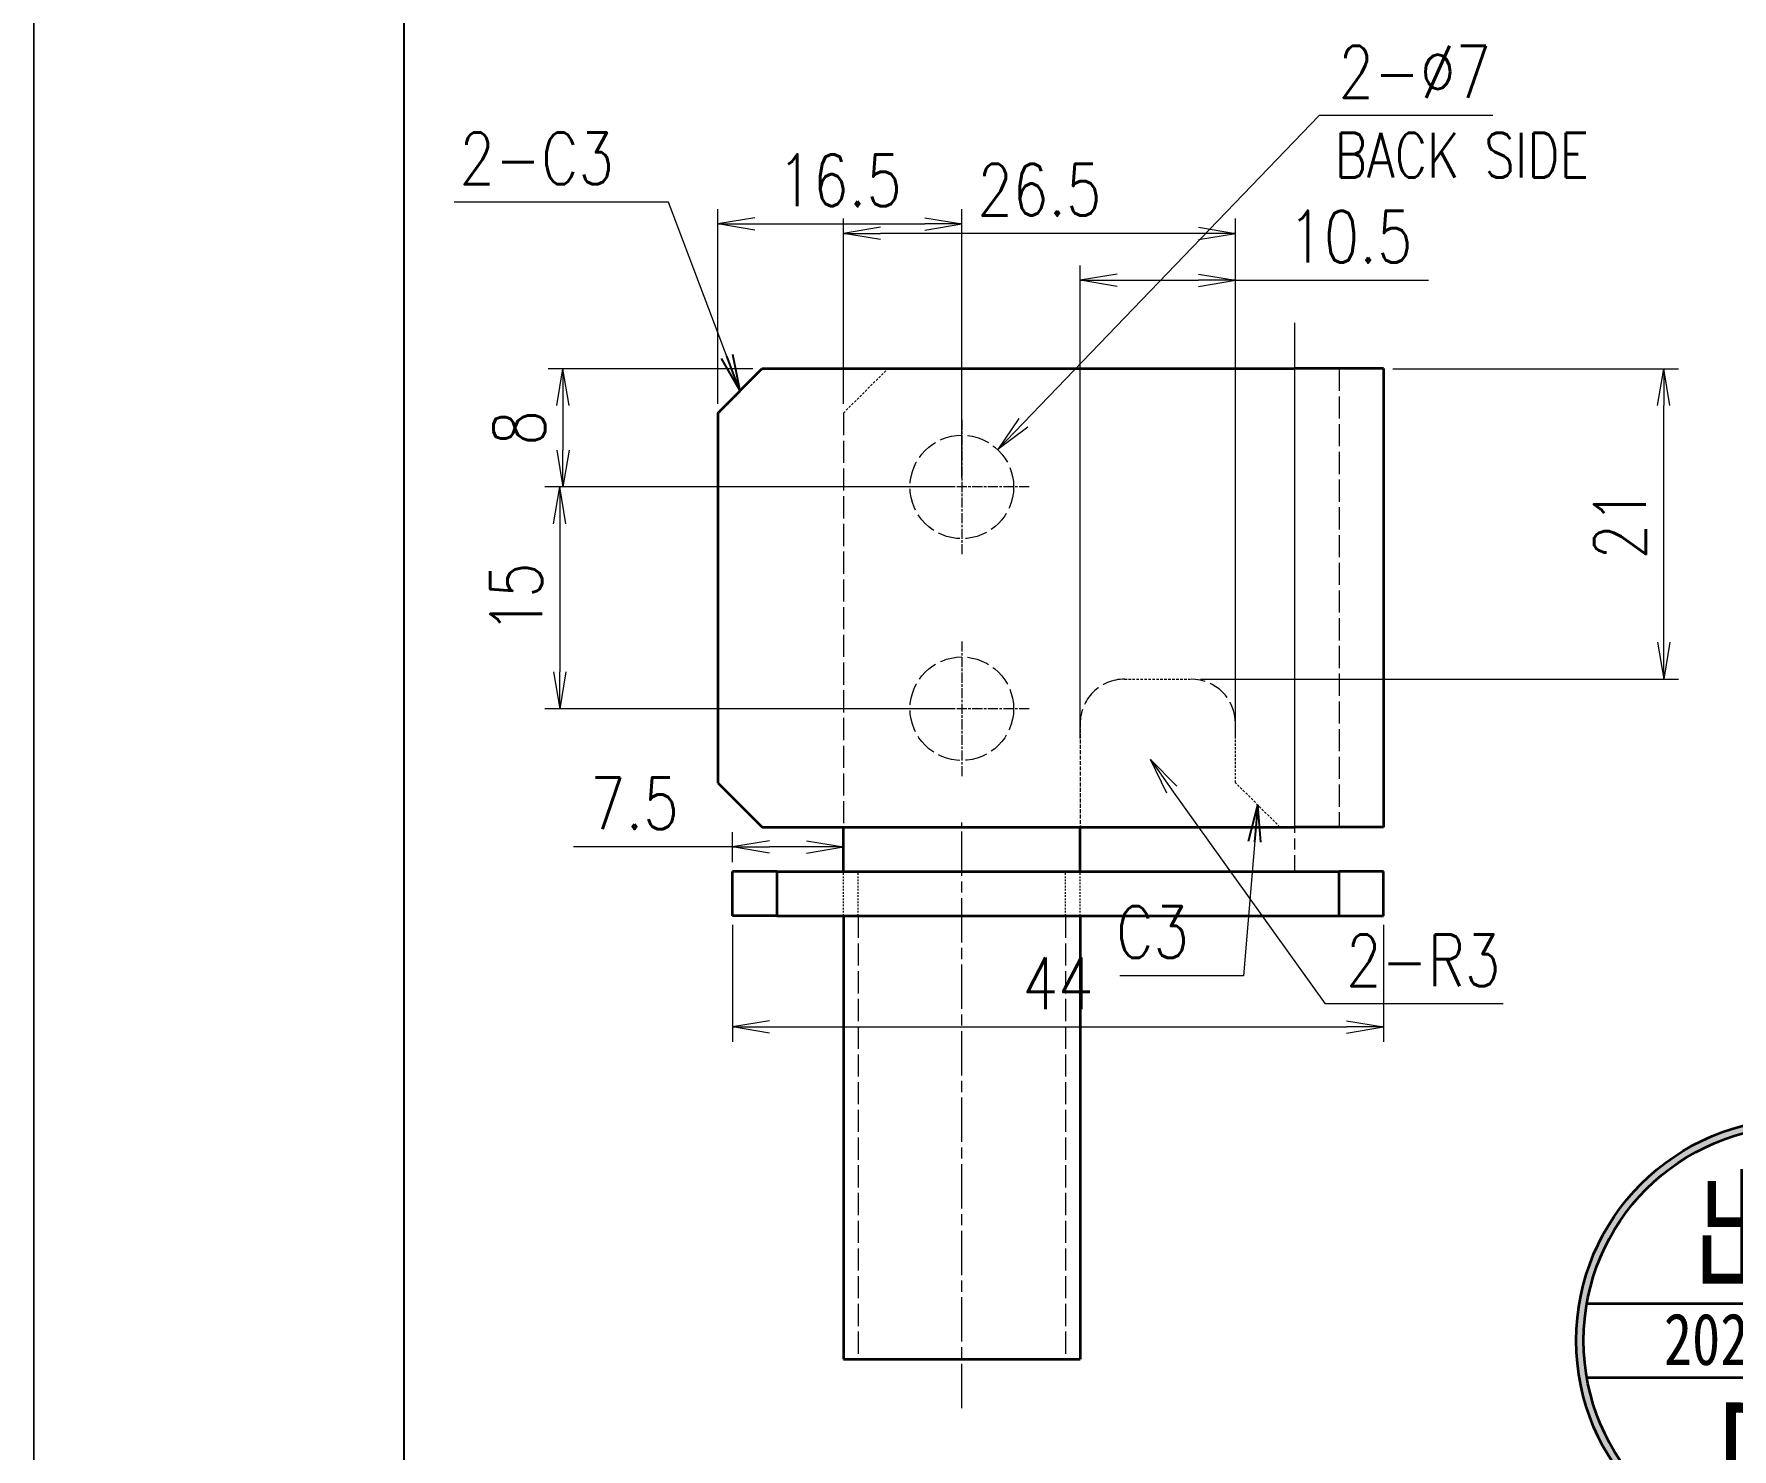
# Model space of a CAD drawing. Header units: millimetres. Extents: x -47800 to 104182, y -50696 to 46579.
# Drawn here: x -46934.4 to -46819.6, y 46050.7 to 46146.4 of the extents above; entities that cross this region are included whole.
import ezdxf
from ezdxf.enums import TextEntityAlignment as Align

# ---------------------------------------------------------------- set-up
doc = ezdxf.new("R2010")
doc.units = ezdxf.units.MM
doc.header["$LTSCALE"] = 0.5
doc.linetypes.add('AM_ISO02W050x2', pattern=[3.75, 3, -0.75])
doc.linetypes.add('AM_ISO08W050x2', pattern=[9, 6, -0.75, 1.5, -0.75])
for name, color, linetype, lineweight in [('中心线', 2, 'AM_ISO08W050x2', 18), ('印章专用-出图', 1, 'Continuous', 80), ('图框', 7, 'Continuous', 18), ('标注线', 3, 'Continuous', 18), ('粗实线', 7, 'Continuous', 35), ('虚线', 1, 'AM_ISO02W050x2', 18)]:
    doc.layers.add(name, color=color, linetype=linetype, lineweight=lineweight)
doc.layers.add('图\\M+19E79\\M+195B6\\M+18E9A', color=7, linetype='Continuous')
doc.layers.add('打印', color=7, linetype='Continuous', lineweight=15, plot=False)
doc.layers.add('打印-禁用', color=7, linetype='Continuous', lineweight=15, plot=False)
doc.styles.add('DIM', font='romans.shx', dxfattribs={"width": 0.8, "bigfont": 'bigfont.shx'})
doc.styles.add('国标', font='simfang.ttf', dxfattribs={"width": 0.8})
doc.dimstyles.new('DEH 1-1', dxfattribs={"dimtxt": 3.5, "dimasz": 2.5, "dimexe": 1, "dimexo": 0.625, "dimgap": 1.2, "dimtad": 1, "dimtoh": 1, "dimdsep": 46, "dimtxsty": 'DIM', "dimblk": 'OPEN', "dimcen": 0, "dimclrd": 8, "dimclre": 8, "dimclrt": 2, "dimazin": 2, "dimtfac": 0.5, "dimtmove": 0, "dimatfit": 3, "dimldrblk": 'OPEN', "dimfxl": 0, "dimtolj": 2, "dimlwd": 18, "dimlwe": 18, "dimarcsym": 0})
doc.dimstyles.new('DEH 1-1$0', dxfattribs={"dimtxt": 3.5, "dimasz": 2.5, "dimexe": 1, "dimexo": 0.625, "dimgap": 1.2, "dimtad": 1, "dimzin": 9, "dimdsep": 46, "dimtxsty": 'DIM', "dimblk": 'OPEN', "dimcen": 0, "dimclrd": 8, "dimclre": 8, "dimclrt": 2, "dimazin": 2, "dimtfac": 0.5, "dimtmove": 0, "dimatfit": 3, "dimldrblk": 'OPEN', "dimfxl": 0, "dimtolj": 2, "dimlwd": 18, "dimlwe": 18, "dimarcsym": 0})
doc.dimstyles.new('DEH 1-1$3', dxfattribs={"dimtxt": 3.5, "dimasz": 2.5, "dimexe": 1, "dimexo": 0.625, "dimgap": 1.2, "dimtad": 1, "dimtoh": 1, "dimdsep": 46, "dimtxsty": 'DIM', "dimblk": 'OPEN', "dimcen": 0, "dimclrd": 8, "dimclre": 8, "dimclrt": 2, "dimazin": 2, "dimtfac": 0.5, "dimtofl": 0, "dimtmove": 0, "dimatfit": 3, "dimldrblk": 'OPEN', "dimfxl": 0, "dimtolj": 2, "dimlwd": 18, "dimlwe": 18, "dimarcsym": 0})
doc.dimstyles.new('DEH 1-1$4', dxfattribs={"dimtxt": 3.5, "dimasz": 2.5, "dimexe": 1, "dimexo": 0.625, "dimgap": 1.2, "dimtad": 1, "dimtoh": 1, "dimdsep": 46, "dimtxsty": 'DIM', "dimblk": 'OPEN', "dimcen": 0, "dimclrd": 8, "dimclre": 8, "dimclrt": 2, "dimazin": 2, "dimtfac": 0.5, "dimtofl": 0, "dimtmove": 0, "dimatfit": 3, "dimldrblk": 'OPEN', "dimfxl": 0, "dimtolj": 2, "dimlwd": 18, "dimlwe": 18, "dimarcsym": 0})

# ---------------------------------------------------------------- blocks, each defined once
blk = doc.blocks.new('GZDEH零件A4图框V01版')
at = {"layer": '图\\M+19E79\\M+195B6\\M+18E9A', "linetype": 'Continuous'}
blk.add_line((25, 292), (25, 13.5), dxfattribs=at)
at = {"layer": '打印-禁用', "linetype": 'Continuous'}
blk.add_line((0, 297), (0, 0), dxfattribs=at)
blk = doc.blocks.new('DEH A4')
at = {"layer": '图框'}
blk.add_blockref('GZDEH零件A4图框V01版', (0, 0), dxfattribs=at)
blk = doc.blocks.new('_Open')
at = {"color": 0, "linetype": 'ByBlock', "lineweight": -2}
for p, q in [((-1, 0.167), (0, 0)), ((-1, -0.167), (0, 0)), ((0, 0), (-1, 0))]:
    blk.add_line(p, q, dxfattribs=at)
blk = doc.blocks.new('*D44')
at = {"layer": 'Defpoints', "color": 0, "transparency": 16777216}
for p in [(-46885.14, 46123.78), (-46898.61, 46115.78), (-46871.64, 46115.78)]:
    blk.add_point(p, dxfattribs=at)
at = {"layer": '标注线', "color": 8, "lineweight": 18, "transparency": 16777216}
for p, q in [((-46885.76, 46123.78), (-46899.61, 46123.78)), ((-46898.61, 46121.28), (-46898.61, 46118.28)), ((-46872.26, 46115.78), (-46899.61, 46115.78))]:
    blk.add_line(p, q, dxfattribs=at)
at = {"layer": '标注线', "color": 8, "lineweight": 18, "transparency": 16777216, "xscale": 2.5, "yscale": 2.5, "zscale": 2.5}
for p, rotation in [((-46898.61, 46123.78), 90), ((-46898.61, 46115.78), 270)]:
    blk.add_blockref('_Open', p, dxfattribs=dict(at, rotation=rotation))
at = {"layer": '标注线', "color": 2, "transparency": 16777216, "insert": (-46901.56, 46119.78), "char_height": 3.5, "attachment_point": 5, "rotation": 90, "style": 'DIM'}
blk.add_mtext('\\A2;8', dxfattribs=at)
blk = doc.blocks.new('*D45')
at = {"layer": 'Defpoints', "color": 0, "transparency": 16777216}
for p in [(-46871.64, 46133.57), (-46888.14, 46120.78), (-46871.64, 46115.78)]:
    blk.add_point(p, dxfattribs=at)
at = {"layer": '标注线', "color": 8, "lineweight": 18, "transparency": 16777216}
for p, q in [((-46888.14, 46121.41), (-46888.14, 46134.57)), ((-46871.64, 46116.41), (-46871.64, 46134.57)), ((-46885.64, 46133.57), (-46874.14, 46133.57))]:
    blk.add_line(p, q, dxfattribs=at)
at = {"layer": '标注线', "color": 8, "lineweight": 18, "transparency": 16777216, "xscale": 2.5, "yscale": 2.5, "zscale": 2.5, "rotation": 180}
blk.add_blockref('_Open', (-46888.14, 46133.57), dxfattribs=at)
at = {"layer": '标注线', "color": 8, "lineweight": 18, "transparency": 16777216, "xscale": 2.5, "yscale": 2.5, "zscale": 2.5}
blk.add_blockref('_Open', (-46871.64, 46133.57), dxfattribs=at)
at = {"layer": '标注线', "color": 2, "transparency": 16777216, "insert": (-46879.89, 46136.52), "char_height": 3.5, "attachment_point": 5, "style": 'DIM'}
blk.add_mtext('\\A2;16.5', dxfattribs=at)
blk = doc.blocks.new('*D46')
at = {"layer": 'Defpoints', "color": 0, "transparency": 16777216}
for p in [(-46871.64, 46115.78), (-46898.82, 46100.78), (-46871.64, 46100.78)]:
    blk.add_point(p, dxfattribs=at)
at = {"layer": '标注线', "color": 8, "lineweight": 18, "transparency": 16777216}
for p, q in [((-46872.26, 46115.78), (-46899.82, 46115.78)), ((-46898.82, 46113.28), (-46898.82, 46103.28)), ((-46872.26, 46100.78), (-46899.82, 46100.78))]:
    blk.add_line(p, q, dxfattribs=at)
at = {"layer": '标注线', "color": 8, "lineweight": 18, "transparency": 16777216, "xscale": 2.5, "yscale": 2.5, "zscale": 2.5}
for p, rotation in [((-46898.82, 46115.78), 90), ((-46898.82, 46100.78), 270)]:
    blk.add_blockref('_Open', p, dxfattribs=dict(at, rotation=rotation))
at = {"layer": '标注线', "color": 2, "transparency": 16777216, "insert": (-46901.77, 46108.28), "char_height": 3.5, "attachment_point": 5, "rotation": 90, "style": 'DIM'}
blk.add_mtext('\\A2;15', dxfattribs=at)
blk = doc.blocks.new('*D52')
at = {"layer": 'Defpoints', "color": 0, "transparency": 16777216}
for p in [(-46843.14, 46123.78), (-46824.19, 46123.78), (-46856.14, 46102.78)]:
    blk.add_point(p, dxfattribs=at)
at = {"layer": '标注线', "color": 8, "lineweight": 18, "transparency": 16777216}
for p, q in [((-46842.51, 46123.78), (-46823.19, 46123.78)), ((-46824.19, 46105.28), (-46824.19, 46121.28)), ((-46855.51, 46102.78), (-46823.19, 46102.78))]:
    blk.add_line(p, q, dxfattribs=at)
at = {"layer": '标注线', "color": 8, "lineweight": 18, "transparency": 16777216, "xscale": 2.5, "yscale": 2.5, "zscale": 2.5}
for p, rotation in [((-46824.19, 46123.78), 90), ((-46824.19, 46102.78), 270)]:
    blk.add_blockref('_Open', p, dxfattribs=dict(at, rotation=rotation))
at = {"layer": '标注线', "color": 2, "transparency": 16777216, "insert": (-46827.14, 46113.28), "char_height": 3.5, "attachment_point": 5, "rotation": 90, "style": 'DIM'}
blk.add_mtext('\\A2;21', dxfattribs=at)
blk = doc.blocks.new('*D53')
at = {"layer": 'Defpoints', "color": 0, "transparency": 16777216}
for p in [(-46879.64, 46132.93), (-46879.64, 46120.78), (-46853.14, 46099.78)]:
    blk.add_point(p, dxfattribs=at)
at = {"layer": '标注线', "color": 8, "lineweight": 18, "transparency": 16777216}
for p, q in [((-46879.64, 46121.41), (-46879.64, 46133.93)), ((-46853.14, 46100.41), (-46853.14, 46133.93)), ((-46855.64, 46132.93), (-46877.14, 46132.93))]:
    blk.add_line(p, q, dxfattribs=at)
at = {"layer": '标注线', "color": 8, "lineweight": 18, "transparency": 16777216, "xscale": 2.5, "yscale": 2.5, "zscale": 2.5, "rotation": 180}
blk.add_blockref('_Open', (-46879.64, 46132.93), dxfattribs=at)
at = {"layer": '标注线', "color": 8, "lineweight": 18, "transparency": 16777216, "xscale": 2.5, "yscale": 2.5, "zscale": 2.5}
blk.add_blockref('_Open', (-46853.14, 46132.93), dxfattribs=at)
at = {"layer": '标注线', "color": 2, "transparency": 16777216, "insert": (-46866.39, 46135.88), "char_height": 3.5, "attachment_point": 5, "style": 'DIM'}
blk.add_mtext('\\A2;26.5', dxfattribs=at)
blk = doc.blocks.new('*D54')
at = {"layer": 'Defpoints', "color": 0, "transparency": 16777216}
for p in [(-46853.14, 46129.76), (-46863.64, 46098.13), (-46853.14, 46098.13)]:
    blk.add_point(p, dxfattribs=at)
at = {"layer": '标注线', "color": 8, "lineweight": 18, "transparency": 16777216}
for p, q in [((-46863.64, 46098.76), (-46863.64, 46130.76)), ((-46853.14, 46098.76), (-46853.14, 46130.76)), ((-46861.14, 46129.76), (-46855.64, 46129.76)), ((-46853.14, 46129.76), (-46840.1, 46129.76))]:
    blk.add_line(p, q, dxfattribs=at)
at = {"layer": '标注线', "color": 8, "lineweight": 18, "transparency": 16777216, "xscale": 2.5, "yscale": 2.5, "zscale": 2.5, "rotation": 180}
blk.add_blockref('_Open', (-46863.64, 46129.76), dxfattribs=at)
at = {"layer": '标注线', "color": 8, "lineweight": 18, "transparency": 16777216, "xscale": 2.5, "yscale": 2.5, "zscale": 2.5}
blk.add_blockref('_Open', (-46853.14, 46129.76), dxfattribs=at)
at = {"layer": '标注线', "color": 2, "transparency": 16777216, "insert": (-46845.37, 46132.71), "char_height": 3.5, "attachment_point": 5, "style": 'DIM'}
blk.add_mtext('\\A2;10.5', dxfattribs=at)
blk = doc.blocks.new('*D55')
at = {"layer": 'Defpoints', "color": 0, "transparency": 16777216}
for p in [(-46869.21, 46118.31), (-46874.06, 46113.26)]:
    blk.add_point(p, dxfattribs=at)
at = {"layer": '标注线', "color": 8, "lineweight": 18, "transparency": 16777216}
for p, q in [((-46847.49, 46140.91), (-46867.48, 46120.11)), ((-46835.75, 46140.91), (-46847.49, 46140.91))]:
    blk.add_line(p, q, dxfattribs=at)
at = {"layer": '标注线', "color": 8, "lineweight": 18, "transparency": 16777216, "xscale": 2.5, "yscale": 2.5, "zscale": 2.5, "rotation": 226.1340731267171}
blk.add_blockref('_Open', (-46869.21, 46118.31), dxfattribs=at)
at = {"layer": '标注线', "color": 2, "transparency": 16777216, "insert": (-46841.02, 46143.86), "char_height": 3.5, "attachment_point": 5, "style": 'DIM'}
blk.add_mtext('\\A2;2-%%c7', dxfattribs=at)
blk = doc.blocks.new('*D56')
at = {"layer": 'Defpoints', "color": 0, "transparency": 16777216}
for p in [(-46860.64, 46099.78), (-46858.89, 46097.34)]:
    blk.add_point(p, dxfattribs=at)
at = {"layer": '标注线', "color": 8, "lineweight": 18, "transparency": 16777216}
for p, q in [((-46847.05, 46080.82), (-46857.43, 46095.31)), ((-46835.05, 46080.82), (-46847.05, 46080.82))]:
    blk.add_line(p, q, dxfattribs=at)
at = {"layer": '标注线', "color": 8, "lineweight": 18, "transparency": 16777216, "xscale": 2.5, "yscale": 2.5, "zscale": 2.5, "rotation": 125.6192567779479}
blk.add_blockref('_Open', (-46858.89, 46097.34), dxfattribs=at)
at = {"layer": '标注线', "color": 2, "transparency": 16777216, "insert": (-46840.45, 46083.77), "char_height": 3.5, "attachment_point": 5, "style": 'DIM'}
blk.add_mtext('\\A2;{\\Fromans,bigfont|c134;2-R3}', dxfattribs=at)
blk = doc.blocks.new('出图章')
at = {"layer": '印章专用-出图'}
h = blk.add_hatch(color=256, dxfattribs=at)
h.paths.add_polyline_path([(15, 0, 1), (-15, 0, 1)])
h.paths.add_polyline_path([(14.5, 0, 1), (-14.5, 0, 1)], flags=16)
h.paths.add_polyline_path([(-7.31, -12.35), (7.41, -12.35), (7.41, -2.73), (-7.31, -2.73)], flags=8)
at = {"layer": '印章专用-出图', "lineweight": 35}
for p, q in [((-14.28, 2.5), (14.28, 2.5)), ((-14.28, -2.5), (14.28, -2.5))]:
    blk.add_line(p, q, dxfattribs=at)
for radius in [15, 14.5]:
    blk.add_circle((0, 0), radius, dxfattribs=at)
at = {"layer": '印章专用-出图', "color": 4, "style": '国标', "width": 0.8}
blk.add_text('DEH', height=6.562, dxfattribs=at).set_placement((0.05, -10.74), align=Align.CENTER)
at = {"layer": '印章专用-出图', "color": 3, "style": '国标', "width": 0.8}
blk.add_attdef('出图', text='', height=6.6, dxfattribs=at).set_placement((0, 7.35), align=Align.MIDDLE_CENTER)
at = {"layer": '印章专用-出图', "color": 2, "style": '国标', "width": 0.8}
blk.add_attdef('XXXX.XX.XX', text='', height=3.5, dxfattribs=at).set_placement((0.45, 0.1), align=Align.MIDDLE_CENTER)
blk = doc.blocks.new('YZ-CT')
at = {"layer": '印章专用-出图'}
blk.add_blockref('出图章', (0.63, 0), dxfattribs=at).add_auto_attribs({'出图': '出图', 'XXXX.XX.XX': '2020.03.19'})
blk = doc.blocks.new('*D270')
at = {"layer": 'Defpoints', "color": 0, "transparency": 16777216}
for p in [(-46887.14, 46091.44), (-46887.14, 46089.78), (-46879.64, 46089.78)]:
    blk.add_point(p, dxfattribs=at)
at = {"layer": '标注线', "color": 8, "lineweight": 18, "transparency": 16777216}
for p, q in [((-46887.14, 46090.41), (-46887.14, 46092.44)), ((-46879.64, 46090.41), (-46879.64, 46092.44)), ((-46887.14, 46091.44), (-46897.9, 46091.44)), ((-46882.14, 46091.44), (-46884.64, 46091.44))]:
    blk.add_line(p, q, dxfattribs=at)
at = {"layer": '标注线', "color": 8, "lineweight": 18, "transparency": 16777216, "xscale": 2.5, "yscale": 2.5, "zscale": 2.5, "rotation": 180}
blk.add_blockref('_Open', (-46887.14, 46091.44), dxfattribs=at)
at = {"layer": '标注线', "color": 8, "lineweight": 18, "transparency": 16777216, "xscale": 2.5, "yscale": 2.5, "zscale": 2.5}
blk.add_blockref('_Open', (-46879.64, 46091.44), dxfattribs=at)
at = {"layer": '标注线', "color": 2, "transparency": 16777216, "insert": (-46893.77, 46094.39), "char_height": 3.5, "attachment_point": 5, "style": 'DIM'}
blk.add_mtext('\\A2;7.5', dxfattribs=at)
blk = doc.blocks.new('*D273')
at = {"layer": 'Defpoints', "color": 0, "transparency": 16777216}
for p in [(-46887.14, 46086.78), (-46843.14, 46086.78), (-46843.14, 46079.26)]:
    blk.add_point(p, dxfattribs=at)
at = {"layer": '标注线', "color": 8, "lineweight": 18, "transparency": 16777216}
for p, q in [((-46887.14, 46086.16), (-46887.14, 46078.26)), ((-46843.14, 46086.16), (-46843.14, 46078.26)), ((-46884.64, 46079.26), (-46845.64, 46079.26))]:
    blk.add_line(p, q, dxfattribs=at)
at = {"layer": '标注线', "color": 8, "lineweight": 18, "transparency": 16777216, "xscale": 2.5, "yscale": 2.5, "zscale": 2.5, "rotation": 180}
blk.add_blockref('_Open', (-46887.14, 46079.26), dxfattribs=at)
at = {"layer": '标注线', "color": 8, "lineweight": 18, "transparency": 16777216, "xscale": 2.5, "yscale": 2.5, "zscale": 2.5}
blk.add_blockref('_Open', (-46843.14, 46079.26), dxfattribs=at)
at = {"layer": '标注线', "color": 2, "transparency": 16777216, "insert": (-46865.14, 46082.21), "char_height": 3.5, "attachment_point": 5, "style": 'DIM'}
blk.add_mtext('\\A2;44', dxfattribs=at)

msp = doc.modelspace()

# ---------------------------------------------------------------- linework, layer by layer
at = {"lineweight": 13}
msp.add_line((-46849.138, 46123.782), (-46849.138, 46092.782), dxfattribs=at)
at = {"lineweight": 13, "ltscale": 0.4}
msp.add_line((-46879.638, 46092.782), (-46863.638, 46092.782), dxfattribs=at)
at = {"layer": '中心线'}
for p, q in [((-46849.138, 46126.882), (-46849.138, 46089.681)), ((-46871.638, 46053.481), (-46871.638, 46093.082))]:
    msp.add_line(p, q, dxfattribs=at)
at = {"layer": '中心线', "ltscale": 0.227496}
for p, q in [((-46871.638, 46120.332), (-46871.638, 46111.232)), ((-46871.638, 46105.332), (-46871.638, 46096.232))]:
    msp.add_line(p, q, dxfattribs=at)
at = {"layer": '中心线', "ltscale": 0.22749}
for p, q in [((-46867.088, 46115.782), (-46876.188, 46115.782)), ((-46867.088, 46100.782), (-46876.188, 46100.782))]:
    msp.add_line(p, q, dxfattribs=at)
at = {"layer": '中心线', "ltscale": 0.47998}
msp.add_line((-46881.238, 46092.782), (-46862.039, 46092.782), dxfattribs=at)
at = {"layer": '打印'}
msp.add_lwpolyline([(-46934.366, 46251.622), (-46724.366, 46251.622), (-46724.366, 45954.622), (-46934.366, 45954.622)], close=True, dxfattribs=at)
at = {"layer": '粗实线', "lineweight": 35, "ltscale": 0.106066}
for p, q in [((-46888.138, 46120.782), (-46885.138, 46123.782)), ((-46888.138, 46095.782), (-46885.138, 46092.782))]:
    msp.add_line(p, q, dxfattribs=at)
at = {"layer": '粗实线', "lineweight": 35}
for p, q in [((-46885.138, 46123.782), (-46849.138, 46123.782)), ((-46843.138, 46123.782), (-46843.138, 46092.782)), ((-46888.138, 46120.782), (-46888.138, 46095.782)), ((-46885.138, 46092.782), (-46849.138, 46092.782)), ((-46884.138, 46089.782), (-46846.138, 46089.782)), ((-46884.138, 46086.782), (-46846.138, 46086.782)), ((-46879.638, 46086.782), (-46879.638, 46056.782)), ((-46863.638, 46086.782), (-46863.638, 46056.782))]:
    msp.add_line(p, q, dxfattribs=at)
at = {"layer": '粗实线', "lineweight": 35, "ltscale": 0.15}
for p, q in [((-46843.138, 46123.782), (-46849.138, 46123.782)), ((-46843.138, 46092.782), (-46849.138, 46092.782))]:
    msp.add_line(p, q, dxfattribs=at)
at = {"layer": '粗实线', "lineweight": 35, "ltscale": 0.075}
for p, q in [((-46879.638, 46089.782), (-46879.638, 46092.782)), ((-46863.638, 46089.782), (-46863.638, 46092.782)), ((-46884.138, 46089.782), (-46887.138, 46089.782)), ((-46887.138, 46086.782), (-46887.138, 46089.782)), ((-46884.138, 46089.782), (-46884.138, 46086.782)), ((-46843.138, 46089.782), (-46846.138, 46089.782)), ((-46846.138, 46086.782), (-46846.138, 46089.782)), ((-46843.138, 46086.782), (-46843.138, 46089.782)), ((-46884.138, 46086.782), (-46887.138, 46086.782)), ((-46846.138, 46086.782), (-46843.138, 46086.782))]:
    msp.add_line(p, q, dxfattribs=at)
at = {"layer": '粗实线', "lineweight": 35, "ltscale": 0.4}
for p, q in [((-46879.638, 46086.782), (-46863.638, 46086.782)), ((-46879.638, 46056.782), (-46863.638, 46056.782))]:
    msp.add_line(p, q, dxfattribs=at)
at = {"layer": '虚线', "ltscale": 0.106066}
for p, q in [((-46879.638, 46120.782), (-46876.638, 46123.782)), ((-46850.138, 46092.782), (-46853.138, 46095.782))]:
    msp.add_line(p, q, dxfattribs=at)
at = {"layer": '虚线'}
for p, q in [((-46849.138, 46123.782), (-46849.138, 46092.782)), ((-46849.138, 46123.782), (-46849.138, 46092.782)), ((-46849.138, 46123.782), (-46849.138, 46092.782)), ((-46846.138, 46123.782), (-46846.138, 46092.782)), ((-46879.638, 46120.782), (-46879.638, 46092.782)), ((-46878.638, 46086.782), (-46878.638, 46056.782)), ((-46864.638, 46086.782), (-46864.638, 46056.782))]:
    msp.add_line(p, q, dxfattribs=at)
at = {"layer": '虚线', "ltscale": 0.1125}
msp.add_line((-46860.638, 46102.782), (-46856.138, 46102.782), dxfattribs=at)
at = {"layer": '虚线', "ltscale": 0.175}
msp.add_line((-46863.638, 46099.782), (-46863.638, 46092.782), dxfattribs=at)
at = {"layer": '虚线', "ltscale": 0.1}
msp.add_line((-46853.138, 46095.782), (-46853.138, 46099.782), dxfattribs=at)
at = {"layer": '虚线', "ltscale": 0.4}
msp.add_line((-46879.638, 46092.782), (-46863.638, 46092.782), dxfattribs=at)
at = {"layer": '虚线', "ltscale": 0.075}
for p, q in [((-46884.138, 46086.782), (-46884.138, 46089.782)), ((-46879.638, 46086.782), (-46879.638, 46089.782)), ((-46878.638, 46086.782), (-46878.638, 46089.782)), ((-46864.638, 46086.782), (-46864.638, 46089.782)), ((-46863.638, 46086.782), (-46863.638, 46089.782)), ((-46846.138, 46086.782), (-46846.138, 46089.782))]:
    msp.add_line(p, q, dxfattribs=at)
at = {"layer": '虚线'}
for centre in [(-46871.638, 46115.782), (-46871.638, 46100.782)]:
    msp.add_circle(centre, 3.5, dxfattribs=at)
for centre, start, end in [((-46860.638, 46099.782), 90, 180.00001), ((-46856.138, 46099.782), 0, 90)]:
    msp.add_arc(centre, 3, start, end, dxfattribs=at)

# ---------------------------------------------------------------- block references
at = {"layer": '印章专用-出图'}
msp.add_blockref('YZ-CT', (-46815.733, 46058.048), dxfattribs=at)
at = {"layer": '图框'}
msp.add_blockref('DEH A4', (-46934.366, 45954.622), dxfattribs=at)

# ---------------------------------------------------------------- texts
at = {"layer": '标注线', "color": 2, "char_height": 3.5, "width": 34.66905, "attachment_point": 9, "style": 'DIM'}
for s, insert in [('{\\Fromans,bigfont|c134;2-C3}', (-46895.162, 46136.253)), ('{\\Fromans,bigfont|c134;C3}', (-46856.29, 46083.926))]:
    msp.add_mtext(s, dxfattribs=dict(at, insert=insert))
at = {"layer": '标注线', "insert": (-46846.43, 46139.738), "char_height": 3.0375, "width": 67.92338, "attachment_point": 1, "style": 'DIM'}
msp.add_mtext('{\\Fromans,bigfont|c134;BACK SIDE}', dxfattribs=at)

# ---------------------------------------------------------------- dimensions: what is measured, and where the dimension line sits
at = {"layer": '标注线'}
dim = msp.add_diameter_dim_2p(p1=(-46874.064, 46113.258), p2=(-46869.213, 46118.305), dimstyle='DEH 1-1$3', override={"dimpost": '2-%%c<>'}, dxfattribs=at)
dim.commit()
dim.dimension.update_dxf_attribs({"geometry": '*D55', "text_midpoint": (-46841.02, 46140.908), "dimtype": 163})
for base, p1, p2, picture, middle in [((-46871.638, 46133.575), (-46888.138, 46120.782), (-46871.638, 46115.782), '*D45', (-46879.888, 46136.525)), ((-46879.638, 46132.931), (-46853.138, 46099.782), (-46879.638, 46120.782), '*D53', (-46866.388, 46135.881)), ((-46853.138, 46129.757), (-46863.638, 46098.133), (-46853.138, 46098.133), '*D54', (-46845.371, 46132.707)), ((-46887.138, 46091.436), (-46879.638, 46089.782), (-46887.138, 46089.782), '*D270', (-46893.771, 46094.386)), ((-46843.138, 46079.263), (-46887.138, 46086.782), (-46843.138, 46086.782), '*D273', (-46865.138, 46082.213))]:
    dim = msp.add_linear_dim(base=base, p1=p1, p2=p2, dimstyle='DEH 1-1$0', dxfattribs=at)
    dim.commit()
    dim.dimension.update_dxf_attribs({"geometry": picture, "text_midpoint": middle})
for base, p1, p2, picture, middle in [((-46898.613, 46115.782), (-46885.138, 46123.782), (-46871.638, 46115.782), '*D44', (-46901.563, 46119.782)), ((-46824.188, 46123.782), (-46856.138, 46102.782), (-46843.138, 46123.782), '*D52', (-46827.138, 46113.282)), ((-46898.821, 46100.782), (-46871.638, 46115.782), (-46871.638, 46100.782), '*D46', (-46901.771, 46108.282))]:
    dim = msp.add_linear_dim(base=base, p1=p1, p2=p2, angle=90, dimstyle='DEH 1-1$0', dxfattribs=at)
    dim.commit()
    dim.dimension.update_dxf_attribs({"geometry": picture, "text_midpoint": middle})
dim = msp.add_radius_dim(center=(-46860.638, 46099.782), mpoint=(-46858.891, 46097.343), text='{\\Fromans,bigfont|c134;2-<>}', dimstyle='DEH 1-1$4', dxfattribs=at)
dim.commit()
dim.dimension.update_dxf_attribs({"geometry": '*D56', "text_midpoint": (-46840.452, 46080.818), "dimtype": 164})

# ---------------------------------------------------------------- leaders
at = {"layer": '标注线', "annotation_type": 0, "has_hookline": 1, "hookline_direction": 1}
for points, text_width in [([(-46886.638, 46122.282), (-46891.462, 46135.053), (-46893.962, 46135.053)], 10.8), ([(-46851.638, 46094.282), (-46852.59, 46082.726), (-46855.09, 46082.726)], 4.667)]:
    msp.add_leader(points, dimstyle='DEH 1-1', override={"dimgap": 1.2, "dimtad": 1}, dxfattribs=dict(at, text_width=text_width))

doc.saveas('drawing.dxf')
